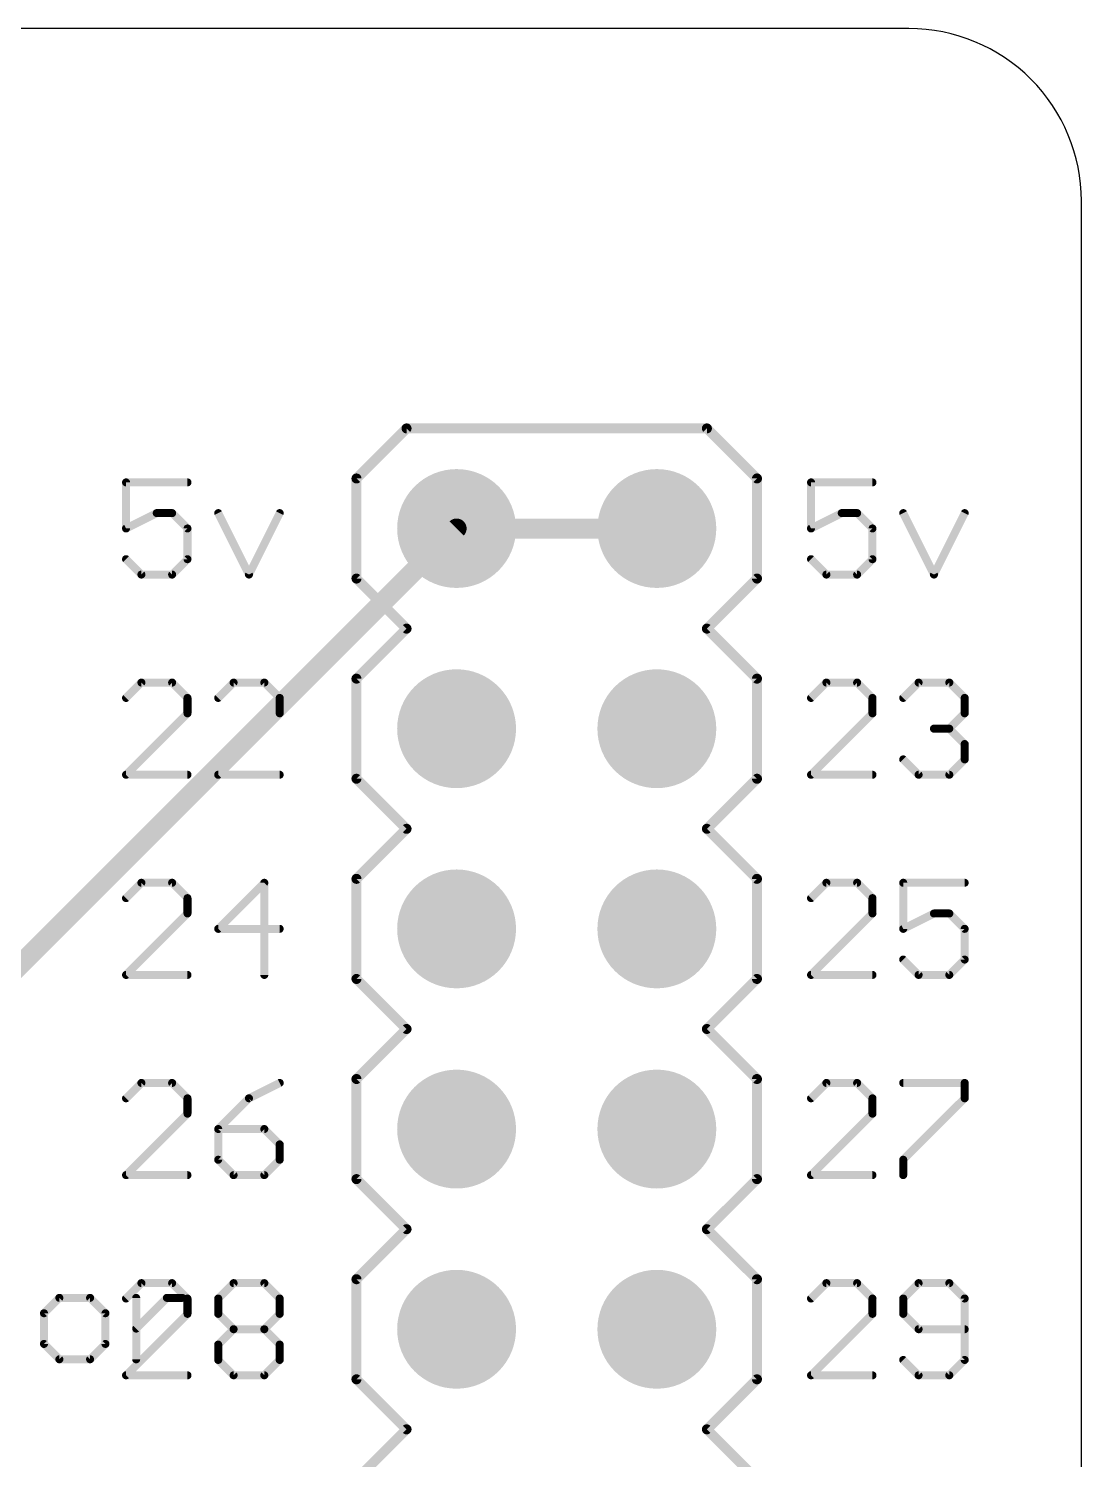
# Model space of a CAD drawing. Extents: x 0 to 99.1, y -1.2 to 60.2.
# Drawn here: x 85.76 to 99.11, y 42.04 to 60.19 of the extents above; entities that cross this region are included whole.
import ezdxf

# ---------------------------------------------------------------- set-up
doc = ezdxf.new("R2010")
doc.units = 0
for name, color, linetype in [('1', 22, 'CONTINUOUS'), ('16', 175, 'CONTINUOUS'), ('17', 82, 'CONTINUOUS'), ('20', 7, 'CONTINUOUS'), ('21', 253, 'CONTINUOUS'), ('48', 253, 'CONTINUOUS')]:
    doc.layers.add(name, color=color, linetype=linetype)

# ---------------------------------------------------------------- blocks, each defined once
blk = doc.blocks.new('RECT')
blk.add_solid([(-0.5, -0.5), (0.5, -0.5), (-0.5, 0.5), (0.5, 0.5)])
blk = doc.blocks.new('ROUNDP')
at = {"const_width": 0.5}
blk.add_lwpolyline([(0, -0.25, 1), (0, 0.25, 1), (0, -0.25)], format="xyb", dxfattribs=at)

msp = doc.modelspace()

# ---------------------------------------------------------------- linework, layer by layer
at = {"layer": '1', "const_width": 0.254}
msp.add_lwpolyline([(93.726, 53.848), (91.186, 53.848)], dxfattribs=at)
at = {"layer": '1', "const_width": 0.127}
for points in [[(91.186, 53.9115, 1), (91.186, 53.7845)], [(93.726, 53.7845, 1), (93.726, 53.9115)]]:
    msp.add_lwpolyline(points, format="xyb", dxfattribs=at)
at = {"layer": '16', "const_width": 0.254}
msp.add_lwpolyline([(79.121, 41.783), (91.186, 53.848)], dxfattribs=at)
at = {"layer": '16', "const_width": 0.127}
msp.add_lwpolyline([(91.2309, 53.8031, 1), (91.1411, 53.8929)], format="xyb", dxfattribs=at)
at = {"layer": '20'}
for p, q in [((96.9243, 60.1908), (1.3641, 60.188)), ((99.111, 2.3892), (99.111, 58.0041))]:
    msp.add_line(p, q, dxfattribs=at)
msp.add_arc((96.9243, 58.0041), 2.1867, 360, 90.0016, dxfattribs=at)
at = {"layer": '21'}
for points, const_width in [([(89.916, 54.483), (90.551, 55.118)], 0.127), ([(90.551, 55.118), (94.361, 55.118)], 0.127), ([(94.361, 55.118), (94.996, 54.483)], 0.127), ([(87.7726, 54.4332), (86.993, 54.4332)], 0.1016), ([(86.993, 54.4332), (86.993, 53.8485)], 0.1016), ([(89.916, 53.213), (89.916, 54.483)], 0.127), ([(94.996, 54.483), (94.996, 53.213)], 0.127), ([(96.4614, 54.4332), (95.6818, 54.4332)], 0.1016), ([(95.6818, 54.4332), (95.6818, 53.8485)], 0.1016), ([(86.993, 53.8485), (87.3828, 54.0434)], 0.1016), ([(87.3828, 54.0434), (87.5777, 54.0434)], 0.1016), ([(87.5777, 54.0434), (87.7726, 53.8485)], 0.1016), ([(88.1624, 54.0434), (88.5522, 53.2638)], 0.1016), ([(88.5522, 53.2638), (88.942, 54.0434)], 0.1016), ([(95.6818, 53.8485), (96.0716, 54.0434)], 0.1016), ([(96.0716, 54.0434), (96.2665, 54.0434)], 0.1016), ([(96.2665, 54.0434), (96.4614, 53.8485)], 0.1016), ([(96.8512, 54.0434), (97.241, 53.2638)], 0.1016), ([(97.241, 53.2638), (97.6308, 54.0434)], 0.1016), ([(87.7726, 53.8485), (87.7726, 53.4587)], 0.1016), ([(96.4614, 53.8485), (96.4614, 53.4587)], 0.1016), ([(87.1879, 53.2638), (86.993, 53.4587)], 0.1016), ([(87.7726, 53.4587), (87.5777, 53.2638)], 0.1016), ([(95.8767, 53.2638), (95.6818, 53.4587)], 0.1016), ([(96.4614, 53.4587), (96.2665, 53.2638)], 0.1016), ([(87.5777, 53.2638), (87.1879, 53.2638)], 0.1016), ([(89.916, 53.213), (90.551, 52.578)], 0.127), ([(94.996, 53.213), (94.361, 52.578)], 0.127), ([(96.2665, 53.2638), (95.8767, 53.2638)], 0.1016), ([(90.551, 52.578), (89.916, 51.943)], 0.127), ([(94.996, 51.943), (94.361, 52.578)], 0.127), ([(87.1879, 51.8932), (86.993, 51.6983)], 0.1016), ([(87.5777, 51.8932), (87.1879, 51.8932)], 0.1016), ([(87.7726, 51.6983), (87.5777, 51.8932)], 0.1016), ([(88.3573, 51.8932), (88.1624, 51.6983)], 0.1016), ([(88.7471, 51.8932), (88.3573, 51.8932)], 0.1016), ([(88.942, 51.6983), (88.7471, 51.8932)], 0.1016), ([(89.916, 51.943), (89.916, 50.673)], 0.127), ([(94.996, 50.673), (94.996, 51.943)], 0.127), ([(95.8767, 51.8932), (95.6818, 51.6983)], 0.1016), ([(96.2665, 51.8932), (95.8767, 51.8932)], 0.1016), ([(96.4614, 51.6983), (96.2665, 51.8932)], 0.1016), ([(96.8512, 51.6983), (97.0461, 51.8932)], 0.1016), ([(97.0461, 51.8932), (97.4359, 51.8932)], 0.1016), ([(97.4359, 51.8932), (97.6308, 51.6983)], 0.1016), ([(87.7726, 51.5034), (87.7726, 51.6983)], 0.1016), ([(88.942, 51.5034), (88.942, 51.6983)], 0.1016), ([(96.4614, 51.5034), (96.4614, 51.6983)], 0.1016), ([(97.6308, 51.6983), (97.6308, 51.5034)], 0.1016), ([(86.993, 50.7238), (87.7726, 51.5034)], 0.1016), ([(88.1624, 50.7238), (88.942, 51.5034)], 0.1016), ([(95.6818, 50.7238), (96.4614, 51.5034)], 0.1016), ([(97.6308, 51.5034), (97.4359, 51.3085)], 0.1016), ([(97.4359, 51.3085), (97.241, 51.3085)], 0.1016), ([(97.4359, 51.3085), (97.6308, 51.1136)], 0.1016), ([(97.6308, 51.1136), (97.6308, 50.9187)], 0.1016), ([(97.0461, 50.7238), (96.8512, 50.9187)], 0.1016), ([(97.6308, 50.9187), (97.4359, 50.7238)], 0.1016), ([(87.7726, 50.7238), (86.993, 50.7238)], 0.1016), ([(88.942, 50.7238), (88.1624, 50.7238)], 0.1016), ([(89.916, 50.673), (90.551, 50.038)], 0.127), ([(94.361, 50.038), (94.996, 50.673)], 0.127), ([(96.4614, 50.7238), (95.6818, 50.7238)], 0.1016), ([(97.4359, 50.7238), (97.0461, 50.7238)], 0.1016), ([(90.551, 50.038), (89.916, 49.403)], 0.127), ([(94.996, 49.403), (94.361, 50.038)], 0.127), ([(87.1879, 49.3532), (86.993, 49.1583)], 0.1016), ([(87.5777, 49.3532), (87.1879, 49.3532)], 0.1016), ([(87.7726, 49.1583), (87.5777, 49.3532)], 0.1016), ([(88.7471, 49.3532), (88.1624, 48.7685)], 0.1016), ([(88.7471, 48.1838), (88.7471, 49.3532)], 0.1016), ([(89.916, 49.403), (89.916, 48.133)], 0.127), ([(94.996, 48.133), (94.996, 49.403)], 0.127), ([(95.8767, 49.3532), (95.6818, 49.1583)], 0.1016), ([(96.2665, 49.3532), (95.8767, 49.3532)], 0.1016), ([(96.4614, 49.1583), (96.2665, 49.3532)], 0.1016), ([(97.6308, 49.3532), (96.8512, 49.3532)], 0.1016), ([(96.8512, 49.3532), (96.8512, 48.7685)], 0.1016), ([(87.7726, 48.9634), (87.7726, 49.1583)], 0.1016), ([(96.4614, 48.9634), (96.4614, 49.1583)], 0.1016), ([(86.993, 48.1838), (87.7726, 48.9634)], 0.1016), ([(95.6818, 48.1838), (96.4614, 48.9634)], 0.1016), ([(96.8512, 48.7685), (97.241, 48.9634)], 0.1016), ([(97.241, 48.9634), (97.4359, 48.9634)], 0.1016), ([(97.4359, 48.9634), (97.6308, 48.7685)], 0.1016), ([(88.1624, 48.7685), (88.942, 48.7685)], 0.1016), ([(97.6308, 48.7685), (97.6308, 48.3787)], 0.1016), ([(97.0461, 48.1838), (96.8512, 48.3787)], 0.1016), ([(97.6308, 48.3787), (97.4359, 48.1838)], 0.1016), ([(87.7726, 48.1838), (86.993, 48.1838)], 0.1016), ([(89.916, 48.133), (90.551, 47.498)], 0.127), ([(94.361, 47.498), (94.996, 48.133)], 0.127), ([(96.4614, 48.1838), (95.6818, 48.1838)], 0.1016), ([(97.4359, 48.1838), (97.0461, 48.1838)], 0.1016), ([(90.551, 47.498), (89.916, 46.863)], 0.127), ([(94.996, 46.863), (94.361, 47.498)], 0.127), ([(87.1879, 46.8132), (86.993, 46.6183)], 0.1016), ([(87.5777, 46.8132), (87.1879, 46.8132)], 0.1016), ([(87.7726, 46.6183), (87.5777, 46.8132)], 0.1016), ([(88.942, 46.8132), (88.5522, 46.6183)], 0.1016), ([(89.916, 46.863), (89.916, 45.593)], 0.127), ([(94.996, 45.593), (94.996, 46.863)], 0.127), ([(95.8767, 46.8132), (95.6818, 46.6183)], 0.1016), ([(96.2665, 46.8132), (95.8767, 46.8132)], 0.1016), ([(96.4614, 46.6183), (96.2665, 46.8132)], 0.1016), ([(96.8512, 46.8132), (97.6308, 46.8132)], 0.1016), ([(97.6308, 46.8132), (97.6308, 46.6183)], 0.1016), ([(87.7726, 46.4234), (87.7726, 46.6183)], 0.1016), ([(88.5522, 46.6183), (88.1624, 46.2285)], 0.1016), ([(96.4614, 46.4234), (96.4614, 46.6183)], 0.1016), ([(97.6308, 46.6183), (96.8512, 45.8387)], 0.1016), ([(86.993, 45.6438), (87.7726, 46.4234)], 0.1016), ([(95.6818, 45.6438), (96.4614, 46.4234)], 0.1016), ([(88.1624, 46.2285), (88.1624, 45.8387)], 0.1016), ([(88.7471, 46.2285), (88.1624, 46.2285)], 0.1016), ([(88.942, 46.0336), (88.7471, 46.2285)], 0.1016), ([(88.942, 45.8387), (88.942, 46.0336)], 0.1016), ([(88.1624, 45.8387), (88.3573, 45.6438)], 0.1016), ([(88.7471, 45.6438), (88.942, 45.8387)], 0.1016), ([(96.8512, 45.8387), (96.8512, 45.6438)], 0.1016), ([(87.7726, 45.6438), (86.993, 45.6438)], 0.1016), ([(88.3573, 45.6438), (88.7471, 45.6438)], 0.1016), ([(89.916, 45.593), (90.551, 44.958)], 0.127), ([(94.361, 44.958), (94.996, 45.593)], 0.127), ([(96.4614, 45.6438), (95.6818, 45.6438)], 0.1016), ([(89.916, 44.323), (90.551, 44.958)], 0.127), ([(94.996, 44.323), (94.361, 44.958)], 0.127), ([(87.1879, 44.2732), (86.993, 44.0783)], 0.1016), ([(87.5777, 44.2732), (87.1879, 44.2732)], 0.1016), ([(87.7726, 44.0783), (87.5777, 44.2732)], 0.1016), ([(88.1624, 44.0783), (88.3573, 44.2732)], 0.1016), ([(88.3573, 44.2732), (88.7471, 44.2732)], 0.1016), ([(88.7471, 44.2732), (88.942, 44.0783)], 0.1016), ([(89.916, 43.053), (89.916, 44.323)], 0.127), ([(94.996, 44.323), (94.996, 43.053)], 0.127), ([(95.8767, 44.2732), (95.6818, 44.0783)], 0.1016), ([(96.2665, 44.2732), (95.8767, 44.2732)], 0.1016), ([(96.4614, 44.0783), (96.2665, 44.2732)], 0.1016), ([(97.0461, 44.2732), (96.8512, 44.0783)], 0.1016), ([(97.4359, 44.2732), (97.0461, 44.2732)], 0.1016), ([(97.6308, 44.0783), (97.4359, 44.2732)], 0.1016), ([(87.7726, 43.8834), (87.7726, 44.0783)], 0.1016), ([(88.1624, 43.8834), (88.1624, 44.0783)], 0.1016), ([(88.942, 44.0783), (88.942, 43.8834)], 0.1016), ([(96.4614, 43.8834), (96.4614, 44.0783)], 0.1016), ([(96.8512, 44.0783), (96.8512, 43.8834)], 0.1016), ([(97.6308, 43.2987), (97.6308, 44.0783)], 0.1016), ([(86.993, 43.1038), (87.7726, 43.8834)], 0.1016), ([(88.3573, 43.6885), (88.1624, 43.8834)], 0.1016), ([(88.942, 43.8834), (88.7471, 43.6885)], 0.1016), ([(95.6818, 43.1038), (96.4614, 43.8834)], 0.1016), ([(96.8512, 43.8834), (97.0461, 43.6885)], 0.1016), ([(88.1624, 43.4936), (88.3573, 43.6885)], 0.1016), ([(88.3573, 43.6885), (88.7471, 43.6885)], 0.1016), ([(88.7471, 43.6885), (88.942, 43.4936)], 0.1016), ([(97.0461, 43.6885), (97.6308, 43.6885)], 0.1016), ([(88.1624, 43.2987), (88.1624, 43.4936)], 0.1016), ([(88.942, 43.4936), (88.942, 43.2987)], 0.1016), ([(88.3573, 43.1038), (88.1624, 43.2987)], 0.1016), ([(88.942, 43.2987), (88.7471, 43.1038)], 0.1016), ([(96.8512, 43.2987), (97.0461, 43.1038)], 0.1016), ([(97.4359, 43.1038), (97.6308, 43.2987)], 0.1016), ([(87.7726, 43.1038), (86.993, 43.1038)], 0.1016), ([(88.7471, 43.1038), (88.3573, 43.1038)], 0.1016), ([(90.551, 42.418), (89.916, 43.053)], 0.127), ([(94.996, 43.053), (94.361, 42.418)], 0.127), ([(96.4614, 43.1038), (95.6818, 43.1038)], 0.1016), ([(97.0461, 43.1038), (97.4359, 43.1038)], 0.1016), ([(89.916, 41.783), (90.551, 42.418)], 0.127), ([(94.996, 41.783), (94.361, 42.418)], 0.127)]:
    msp.add_lwpolyline(points, dxfattribs=dict(at, const_width=const_width))
for points, const_width in [([(90.551, 55.1498, 1), (90.551, 55.0862)], 0.0635), ([(90.5735, 55.0955, 1), (90.5285, 55.1405)], 0.0635), ([(94.3835, 55.1405, 1), (94.3385, 55.0955)], 0.0635), ([(94.361, 55.0862, 1), (94.361, 55.1498)], 0.0635), ([(86.993, 54.4586, 1), (86.993, 54.4078)], 0.0508), ([(87.0184, 54.4332, 1), (86.9676, 54.4332)], 0.0508), ([(87.7726, 54.4078, 1), (87.7726, 54.4586)], 0.0508), ([(89.8935, 54.5055, 1), (89.9385, 54.4605)], 0.0635), ([(89.9478, 54.483, 1), (89.8843, 54.483)], 0.0635), ([(95.0278, 54.483, 1), (94.9643, 54.483)], 0.0635), ([(94.9735, 54.4605, 1), (95.0185, 54.5055)], 0.0635), ([(95.6818, 54.4586, 1), (95.6818, 54.4078)], 0.0508), ([(95.7072, 54.4332, 1), (95.6564, 54.4332)], 0.0508), ([(96.4614, 54.4078, 1), (96.4614, 54.4586)], 0.0508), ([(87.3828, 54.0688, 1), (87.3828, 54.018)], 0.0508), ([(87.3942, 54.0207, 1), (87.3714, 54.0661)], 0.0508), ([(87.5957, 54.0614, 1), (87.5597, 54.0254)], 0.0508), ([(87.5777, 54.018, 1), (87.5777, 54.0688)], 0.0508), ([(88.1851, 54.0548, 1), (88.1397, 54.032)], 0.0508), ([(88.9647, 54.032, 1), (88.9193, 54.0548)], 0.0508), ([(96.0716, 54.0688, 1), (96.0716, 54.018)], 0.0508), ([(96.083, 54.0207, 1), (96.0602, 54.0661)], 0.0508), ([(96.2845, 54.0614, 1), (96.2485, 54.0254)], 0.0508), ([(96.2665, 54.018, 1), (96.2665, 54.0688)], 0.0508), ([(96.8739, 54.0548, 1), (96.8285, 54.032)], 0.0508), ([(97.6535, 54.032, 1), (97.6081, 54.0548)], 0.0508), ([(86.9816, 53.8712, 1), (87.0044, 53.8258)], 0.0508), ([(86.9676, 53.8485, 1), (87.0184, 53.8485)], 0.0508), ([(87.798, 53.8485, 1), (87.7472, 53.8485)], 0.0508), ([(87.7546, 53.8305, 1), (87.7906, 53.8665)], 0.0508), ([(95.6704, 53.8712, 1), (95.6932, 53.8258)], 0.0508), ([(95.6564, 53.8485, 1), (95.7072, 53.8485)], 0.0508), ([(96.4868, 53.8485, 1), (96.436, 53.8485)], 0.0508), ([(96.4434, 53.8305, 1), (96.4794, 53.8665)], 0.0508), ([(87.011, 53.4767, 1), (86.975, 53.4407)], 0.0508), ([(87.7472, 53.4587, 1), (87.798, 53.4587)], 0.0508), ([(87.7906, 53.4407, 1), (87.7546, 53.4767)], 0.0508), ([(95.6998, 53.4767, 1), (95.6638, 53.4407)], 0.0508), ([(96.436, 53.4587, 1), (96.4868, 53.4587)], 0.0508), ([(96.4794, 53.4407, 1), (96.4434, 53.4767)], 0.0508), ([(87.1879, 53.2892, 1), (87.1879, 53.2384)], 0.0508), ([(87.1699, 53.2458, 1), (87.2059, 53.2818)], 0.0508), ([(87.5597, 53.2818, 1), (87.5957, 53.2458)], 0.0508), ([(87.5777, 53.2384, 1), (87.5777, 53.2892)], 0.0508), ([(88.5295, 53.2752, 1), (88.5749, 53.2524)], 0.0508), ([(88.5295, 53.2524, 1), (88.5749, 53.2752)], 0.0508), ([(89.9385, 53.2355, 1), (89.8935, 53.1905)], 0.0635), ([(89.8843, 53.213, 1), (89.9478, 53.213)], 0.0635), ([(94.9643, 53.213, 1), (95.0278, 53.213)], 0.0635), ([(95.0185, 53.1905, 1), (94.9735, 53.2355)], 0.0635), ([(95.8767, 53.2892, 1), (95.8767, 53.2384)], 0.0508), ([(95.8587, 53.2458, 1), (95.8947, 53.2818)], 0.0508), ([(96.2485, 53.2818, 1), (96.2845, 53.2458)], 0.0508), ([(96.2665, 53.2384, 1), (96.2665, 53.2892)], 0.0508), ([(97.2183, 53.2752, 1), (97.2637, 53.2524)], 0.0508), ([(97.2183, 53.2524, 1), (97.2637, 53.2752)], 0.0508), ([(90.5735, 52.5555, 1), (90.5285, 52.6005)], 0.0635), ([(90.5285, 52.5555, 1), (90.5735, 52.6005)], 0.0635), ([(94.3835, 52.6005, 1), (94.3385, 52.5555)], 0.0635), ([(94.3385, 52.6005, 1), (94.3835, 52.5555)], 0.0635), ([(87.1879, 51.9186, 1), (87.1879, 51.8678)], 0.0508), ([(87.2059, 51.8752, 1), (87.1699, 51.9112)], 0.0508), ([(87.5957, 51.9112, 1), (87.5597, 51.8752)], 0.0508), ([(87.5777, 51.8678, 1), (87.5777, 51.9186)], 0.0508), ([(88.3573, 51.9186, 1), (88.3573, 51.8678)], 0.0508), ([(88.3753, 51.8752, 1), (88.3393, 51.9112)], 0.0508), ([(88.7651, 51.9112, 1), (88.7291, 51.8752)], 0.0508), ([(88.7471, 51.8678, 1), (88.7471, 51.9186)], 0.0508), ([(89.8935, 51.9655, 1), (89.9385, 51.9205)], 0.0635), ([(89.9478, 51.943, 1), (89.8843, 51.943)], 0.0635), ([(95.0278, 51.943, 1), (94.9643, 51.943)], 0.0635), ([(94.9735, 51.9205, 1), (95.0185, 51.9655)], 0.0635), ([(95.8767, 51.9186, 1), (95.8767, 51.8678)], 0.0508), ([(95.8947, 51.8752, 1), (95.8587, 51.9112)], 0.0508), ([(96.2845, 51.9112, 1), (96.2485, 51.8752)], 0.0508), ([(96.2665, 51.8678, 1), (96.2665, 51.9186)], 0.0508), ([(97.0461, 51.9186, 1), (97.0461, 51.8678)], 0.0508), ([(97.0641, 51.8752, 1), (97.0281, 51.9112)], 0.0508), ([(97.4539, 51.9112, 1), (97.4179, 51.8752)], 0.0508), ([(97.4359, 51.8678, 1), (97.4359, 51.9186)], 0.0508), ([(86.975, 51.7163, 1), (87.011, 51.6803)], 0.0508), ([(87.798, 51.6983, 1), (87.7472, 51.6983)], 0.0508), ([(87.7546, 51.6803, 1), (87.7906, 51.7163)], 0.0508), ([(88.1444, 51.7163, 1), (88.1804, 51.6803)], 0.0508), ([(88.9674, 51.6983, 1), (88.9166, 51.6983)], 0.0508), ([(88.924, 51.6803, 1), (88.96, 51.7163)], 0.0508), ([(95.6638, 51.7163, 1), (95.6998, 51.6803)], 0.0508), ([(96.4868, 51.6983, 1), (96.436, 51.6983)], 0.0508), ([(96.4434, 51.6803, 1), (96.4794, 51.7163)], 0.0508), ([(96.8332, 51.7163, 1), (96.8692, 51.6803)], 0.0508), ([(97.6562, 51.6983, 1), (97.6054, 51.6983)], 0.0508), ([(97.6128, 51.6803, 1), (97.6488, 51.7163)], 0.0508), ([(87.7472, 51.5034, 1), (87.798, 51.5034)], 0.0508), ([(87.7906, 51.4854, 1), (87.7546, 51.5214)], 0.0508), ([(88.9166, 51.5034, 1), (88.9674, 51.5034)], 0.0508), ([(88.96, 51.4854, 1), (88.924, 51.5214)], 0.0508), ([(96.436, 51.5034, 1), (96.4868, 51.5034)], 0.0508), ([(96.4794, 51.4854, 1), (96.4434, 51.5214)], 0.0508), ([(97.6054, 51.5034, 1), (97.6562, 51.5034)], 0.0508), ([(97.6488, 51.4854, 1), (97.6128, 51.5214)], 0.0508), ([(97.241, 51.3339, 1), (97.241, 51.2831)], 0.0508), ([(97.4539, 51.3265, 1), (97.4179, 51.2905)], 0.0508), ([(97.4179, 51.3265, 1), (97.4539, 51.2905)], 0.0508), ([(97.4359, 51.2831, 1), (97.4359, 51.3339)], 0.0508), ([(97.6562, 51.1136, 1), (97.6054, 51.1136)], 0.0508), ([(97.6128, 51.0956, 1), (97.6488, 51.1316)], 0.0508), ([(96.8692, 50.9367, 1), (96.8332, 50.9007)], 0.0508), ([(97.6054, 50.9187, 1), (97.6562, 50.9187)], 0.0508), ([(97.6488, 50.9007, 1), (97.6128, 50.9367)], 0.0508), ([(86.975, 50.7418, 1), (87.011, 50.7058)], 0.0508), ([(86.993, 50.7492, 1), (86.993, 50.6984)], 0.0508), ([(87.7726, 50.6984, 1), (87.7726, 50.7492)], 0.0508), ([(88.1444, 50.7418, 1), (88.1804, 50.7058)], 0.0508), ([(88.1624, 50.7492, 1), (88.1624, 50.6984)], 0.0508), ([(88.942, 50.6984, 1), (88.942, 50.7492)], 0.0508), ([(89.9385, 50.6955, 1), (89.8935, 50.6505)], 0.0635), ([(89.8843, 50.673, 1), (89.9478, 50.673)], 0.0635), ([(94.9643, 50.673, 1), (95.0278, 50.673)], 0.0635), ([(95.0185, 50.6505, 1), (94.9735, 50.6955)], 0.0635), ([(95.6638, 50.7418, 1), (95.6998, 50.7058)], 0.0508), ([(95.6818, 50.7492, 1), (95.6818, 50.6984)], 0.0508), ([(96.4614, 50.6984, 1), (96.4614, 50.7492)], 0.0508), ([(97.0461, 50.7492, 1), (97.0461, 50.6984)], 0.0508), ([(97.0281, 50.7058, 1), (97.0641, 50.7418)], 0.0508), ([(97.4179, 50.7418, 1), (97.4539, 50.7058)], 0.0508), ([(97.4359, 50.6984, 1), (97.4359, 50.7492)], 0.0508), ([(90.5735, 50.0155, 1), (90.5285, 50.0605)], 0.0635), ([(90.5285, 50.0155, 1), (90.5735, 50.0605)], 0.0635), ([(94.3835, 50.0605, 1), (94.3385, 50.0155)], 0.0635), ([(94.3385, 50.0605, 1), (94.3835, 50.0155)], 0.0635), ([(87.1879, 49.3786, 1), (87.1879, 49.3278)], 0.0508), ([(87.2059, 49.3352, 1), (87.1699, 49.3712)], 0.0508), ([(87.5957, 49.3712, 1), (87.5597, 49.3352)], 0.0508), ([(87.5777, 49.3278, 1), (87.5777, 49.3786)], 0.0508), ([(88.7725, 49.3532, 1), (88.7217, 49.3532)], 0.0508), ([(88.7651, 49.3352, 1), (88.7291, 49.3712)], 0.0508), ([(89.8935, 49.4255, 1), (89.9385, 49.3805)], 0.0635), ([(89.9478, 49.403, 1), (89.8843, 49.403)], 0.0635), ([(95.0278, 49.403, 1), (94.9643, 49.403)], 0.0635), ([(94.9735, 49.3805, 1), (95.0185, 49.4255)], 0.0635), ([(95.8767, 49.3786, 1), (95.8767, 49.3278)], 0.0508), ([(95.8947, 49.3352, 1), (95.8587, 49.3712)], 0.0508), ([(96.2845, 49.3712, 1), (96.2485, 49.3352)], 0.0508), ([(96.2665, 49.3278, 1), (96.2665, 49.3786)], 0.0508), ([(96.8512, 49.3786, 1), (96.8512, 49.3278)], 0.0508), ([(96.8766, 49.3532, 1), (96.8258, 49.3532)], 0.0508), ([(97.6308, 49.3278, 1), (97.6308, 49.3786)], 0.0508), ([(86.975, 49.1763, 1), (87.011, 49.1403)], 0.0508), ([(87.798, 49.1583, 1), (87.7472, 49.1583)], 0.0508), ([(87.7546, 49.1403, 1), (87.7906, 49.1763)], 0.0508), ([(95.6638, 49.1763, 1), (95.6998, 49.1403)], 0.0508), ([(96.4868, 49.1583, 1), (96.436, 49.1583)], 0.0508), ([(96.4434, 49.1403, 1), (96.4794, 49.1763)], 0.0508), ([(87.7472, 48.9634, 1), (87.798, 48.9634)], 0.0508), ([(87.7906, 48.9454, 1), (87.7546, 48.9814)], 0.0508), ([(96.436, 48.9634, 1), (96.4868, 48.9634)], 0.0508), ([(96.4794, 48.9454, 1), (96.4434, 48.9814)], 0.0508), ([(97.241, 48.9888, 1), (97.241, 48.938)], 0.0508), ([(97.2524, 48.9407, 1), (97.2296, 48.9861)], 0.0508), ([(97.4539, 48.9814, 1), (97.4179, 48.9454)], 0.0508), ([(97.4359, 48.938, 1), (97.4359, 48.9888)], 0.0508), ([(88.1444, 48.7865, 1), (88.1804, 48.7505)], 0.0508), ([(88.1624, 48.7939, 1), (88.1624, 48.7431)], 0.0508), ([(88.942, 48.7431, 1), (88.942, 48.7939)], 0.0508), ([(96.8398, 48.7912, 1), (96.8626, 48.7458)], 0.0508), ([(96.8258, 48.7685, 1), (96.8766, 48.7685)], 0.0508), ([(97.6562, 48.7685, 1), (97.6054, 48.7685)], 0.0508), ([(97.6128, 48.7505, 1), (97.6488, 48.7865)], 0.0508), ([(96.8692, 48.3967, 1), (96.8332, 48.3607)], 0.0508), ([(97.6054, 48.3787, 1), (97.6562, 48.3787)], 0.0508), ([(97.6488, 48.3607, 1), (97.6128, 48.3967)], 0.0508), ([(86.975, 48.2018, 1), (87.011, 48.1658)], 0.0508), ([(86.993, 48.2092, 1), (86.993, 48.1584)], 0.0508), ([(87.7726, 48.1584, 1), (87.7726, 48.2092)], 0.0508), ([(88.7217, 48.1838, 1), (88.7725, 48.1838)], 0.0508), ([(89.9385, 48.1555, 1), (89.8935, 48.1105)], 0.0635), ([(89.8843, 48.133, 1), (89.9478, 48.133)], 0.0635), ([(94.9643, 48.133, 1), (95.0278, 48.133)], 0.0635), ([(95.0185, 48.1105, 1), (94.9735, 48.1555)], 0.0635), ([(95.6638, 48.2018, 1), (95.6998, 48.1658)], 0.0508), ([(95.6818, 48.2092, 1), (95.6818, 48.1584)], 0.0508), ([(96.4614, 48.1584, 1), (96.4614, 48.2092)], 0.0508), ([(97.0461, 48.2092, 1), (97.0461, 48.1584)], 0.0508), ([(97.0281, 48.1658, 1), (97.0641, 48.2018)], 0.0508), ([(97.4179, 48.2018, 1), (97.4539, 48.1658)], 0.0508), ([(97.4359, 48.1584, 1), (97.4359, 48.2092)], 0.0508), ([(90.5735, 47.4755, 1), (90.5285, 47.5205)], 0.0635), ([(90.5285, 47.4755, 1), (90.5735, 47.5205)], 0.0635), ([(94.3835, 47.5205, 1), (94.3385, 47.4755)], 0.0635), ([(94.3385, 47.5205, 1), (94.3835, 47.4755)], 0.0635), ([(87.1879, 46.8386, 1), (87.1879, 46.7878)], 0.0508), ([(87.2059, 46.7952, 1), (87.1699, 46.8312)], 0.0508), ([(87.5957, 46.8312, 1), (87.5597, 46.7952)], 0.0508), ([(87.5777, 46.7878, 1), (87.5777, 46.8386)], 0.0508), ([(88.9534, 46.7905, 1), (88.9306, 46.8359)], 0.0508), ([(89.8935, 46.8855, 1), (89.9385, 46.8405)], 0.0635), ([(89.9478, 46.863, 1), (89.8843, 46.863)], 0.0635), ([(95.0278, 46.863, 1), (94.9643, 46.863)], 0.0635), ([(94.9735, 46.8405, 1), (95.0185, 46.8855)], 0.0635), ([(95.8767, 46.8386, 1), (95.8767, 46.7878)], 0.0508), ([(95.8947, 46.7952, 1), (95.8587, 46.8312)], 0.0508), ([(96.2845, 46.8312, 1), (96.2485, 46.7952)], 0.0508), ([(96.2665, 46.7878, 1), (96.2665, 46.8386)], 0.0508), ([(96.8512, 46.8386, 1), (96.8512, 46.7878)], 0.0508), ([(97.6562, 46.8132, 1), (97.6054, 46.8132)], 0.0508), ([(97.6308, 46.7878, 1), (97.6308, 46.8386)], 0.0508), ([(86.975, 46.6363, 1), (87.011, 46.6003)], 0.0508), ([(87.798, 46.6183, 1), (87.7472, 46.6183)], 0.0508), ([(87.7546, 46.6003, 1), (87.7906, 46.6363)], 0.0508), ([(88.5408, 46.641, 1), (88.5636, 46.5956)], 0.0508), ([(88.5702, 46.6003, 1), (88.5342, 46.6363)], 0.0508), ([(95.6638, 46.6363, 1), (95.6998, 46.6003)], 0.0508), ([(96.4868, 46.6183, 1), (96.436, 46.6183)], 0.0508), ([(96.4434, 46.6003, 1), (96.4794, 46.6363)], 0.0508), ([(97.6488, 46.6003, 1), (97.6128, 46.6363)], 0.0508), ([(87.7906, 46.4054, 1), (87.7546, 46.4414)], 0.0508), ([(96.4794, 46.4054, 1), (96.4434, 46.4414)], 0.0508), ([(97.6054, 46.6183, 1), (97.6562, 46.6183)], 0.0508), ([(87.7472, 46.4234, 1), (87.798, 46.4234)], 0.0508), ([(96.436, 46.4234, 1), (96.4868, 46.4234)], 0.0508), ([(88.1444, 46.2465, 1), (88.1804, 46.2105)], 0.0508), ([(88.1878, 46.2285, 1), (88.137, 46.2285)], 0.0508), ([(88.1624, 46.2539, 1), (88.1624, 46.2031)], 0.0508), ([(88.7651, 46.2465, 1), (88.7291, 46.2105)], 0.0508), ([(88.7471, 46.2031, 1), (88.7471, 46.2539)], 0.0508), ([(88.9674, 46.0336, 1), (88.9166, 46.0336)], 0.0508), ([(88.924, 46.0156, 1), (88.96, 46.0516)], 0.0508), ([(88.1804, 45.8567, 1), (88.1444, 45.8207)], 0.0508), ([(88.137, 45.8387, 1), (88.1878, 45.8387)], 0.0508), ([(88.9166, 45.8387, 1), (88.9674, 45.8387)], 0.0508), ([(88.96, 45.8207, 1), (88.924, 45.8567)], 0.0508), ([(96.8332, 45.8567, 1), (96.8692, 45.8207)], 0.0508), ([(96.8766, 45.8387, 1), (96.8258, 45.8387)], 0.0508), ([(86.975, 45.6618, 1), (87.011, 45.6258)], 0.0508), ([(86.993, 45.6692, 1), (86.993, 45.6184)], 0.0508), ([(87.7726, 45.6184, 1), (87.7726, 45.6692)], 0.0508), ([(88.3573, 45.6692, 1), (88.3573, 45.6184)], 0.0508), ([(88.3393, 45.6258, 1), (88.3753, 45.6618)], 0.0508), ([(88.7291, 45.6618, 1), (88.7651, 45.6258)], 0.0508), ([(88.7471, 45.6184, 1), (88.7471, 45.6692)], 0.0508), ([(89.9385, 45.6155, 1), (89.8935, 45.5705)], 0.0635), ([(89.8843, 45.593, 1), (89.9478, 45.593)], 0.0635), ([(94.9643, 45.593, 1), (95.0278, 45.593)], 0.0635), ([(95.0185, 45.5705, 1), (94.9735, 45.6155)], 0.0635), ([(95.6638, 45.6618, 1), (95.6998, 45.6258)], 0.0508), ([(95.6818, 45.6692, 1), (95.6818, 45.6184)], 0.0508), ([(96.4614, 45.6184, 1), (96.4614, 45.6692)], 0.0508), ([(96.8258, 45.6438, 1), (96.8766, 45.6438)], 0.0508), ([(90.5735, 44.9355, 1), (90.5285, 44.9805)], 0.0635), ([(94.3835, 44.9805, 1), (94.3385, 44.9355)], 0.0635), ([(90.5285, 44.9355, 1), (90.5735, 44.9805)], 0.0635), ([(94.3385, 44.9805, 1), (94.3835, 44.9355)], 0.0635), ([(87.1879, 44.2986, 1), (87.1879, 44.2478)], 0.0508), ([(87.2059, 44.2552, 1), (87.1699, 44.2912)], 0.0508), ([(87.5957, 44.2912, 1), (87.5597, 44.2552)], 0.0508), ([(87.5777, 44.2478, 1), (87.5777, 44.2986)], 0.0508), ([(88.3573, 44.2986, 1), (88.3573, 44.2478)], 0.0508), ([(88.3753, 44.2552, 1), (88.3393, 44.2912)], 0.0508), ([(88.7651, 44.2912, 1), (88.7291, 44.2552)], 0.0508), ([(88.7471, 44.2478, 1), (88.7471, 44.2986)], 0.0508), ([(89.8935, 44.3455, 1), (89.9385, 44.3005)], 0.0635), ([(89.9478, 44.323, 1), (89.8843, 44.323)], 0.0635), ([(95.0278, 44.323, 1), (94.9643, 44.323)], 0.0635), ([(94.9735, 44.3005, 1), (95.0185, 44.3455)], 0.0635), ([(95.8767, 44.2986, 1), (95.8767, 44.2478)], 0.0508), ([(95.8947, 44.2552, 1), (95.8587, 44.2912)], 0.0508), ([(96.2845, 44.2912, 1), (96.2485, 44.2552)], 0.0508), ([(96.2665, 44.2478, 1), (96.2665, 44.2986)], 0.0508), ([(97.0461, 44.2986, 1), (97.0461, 44.2478)], 0.0508), ([(97.0641, 44.2552, 1), (97.0281, 44.2912)], 0.0508), ([(97.4539, 44.2912, 1), (97.4179, 44.2552)], 0.0508), ([(97.4359, 44.2478, 1), (97.4359, 44.2986)], 0.0508), ([(86.975, 44.0963, 1), (87.011, 44.0603)], 0.0508), ([(87.798, 44.0783, 1), (87.7472, 44.0783)], 0.0508), ([(87.7546, 44.0603, 1), (87.7906, 44.0963)], 0.0508), ([(88.1444, 44.0963, 1), (88.1804, 44.0603)], 0.0508), ([(88.1878, 44.0783, 1), (88.137, 44.0783)], 0.0508), ([(88.9674, 44.0783, 1), (88.9166, 44.0783)], 0.0508), ([(88.924, 44.0603, 1), (88.96, 44.0963)], 0.0508), ([(95.6638, 44.0963, 1), (95.6998, 44.0603)], 0.0508), ([(96.4868, 44.0783, 1), (96.436, 44.0783)], 0.0508), ([(96.4434, 44.0603, 1), (96.4794, 44.0963)], 0.0508), ([(96.8332, 44.0963, 1), (96.8692, 44.0603)], 0.0508), ([(96.8766, 44.0783, 1), (96.8258, 44.0783)], 0.0508), ([(97.6562, 44.0783, 1), (97.6054, 44.0783)], 0.0508), ([(97.6128, 44.0603, 1), (97.6488, 44.0963)], 0.0508), ([(87.7906, 43.8654, 1), (87.7546, 43.9014)], 0.0508), ([(88.1804, 43.9014, 1), (88.1444, 43.8654)], 0.0508), ([(88.96, 43.8654, 1), (88.924, 43.9014)], 0.0508), ([(96.4794, 43.8654, 1), (96.4434, 43.9014)], 0.0508), ([(96.8692, 43.9014, 1), (96.8332, 43.8654)], 0.0508), ([(87.7472, 43.8834, 1), (87.798, 43.8834)], 0.0508), ([(88.137, 43.8834, 1), (88.1878, 43.8834)], 0.0508), ([(88.9166, 43.8834, 1), (88.9674, 43.8834)], 0.0508), ([(96.436, 43.8834, 1), (96.4868, 43.8834)], 0.0508), ([(96.8258, 43.8834, 1), (96.8766, 43.8834)], 0.0508), ([(88.3573, 43.7139, 1), (88.3573, 43.6631)], 0.0508), ([(88.3753, 43.6705, 1), (88.3393, 43.7065)], 0.0508), ([(88.3393, 43.6705, 1), (88.3753, 43.7065)], 0.0508), ([(88.7651, 43.7065, 1), (88.7291, 43.6705)], 0.0508), ([(88.7291, 43.7065, 1), (88.7651, 43.6705)], 0.0508), ([(88.7471, 43.6631, 1), (88.7471, 43.7139)], 0.0508), ([(97.0461, 43.7139, 1), (97.0461, 43.6631)], 0.0508), ([(97.0281, 43.6705, 1), (97.0641, 43.7065)], 0.0508), ([(97.6308, 43.6631, 1), (97.6308, 43.7139)], 0.0508), ([(88.1444, 43.5116, 1), (88.1804, 43.4756)], 0.0508), ([(88.1878, 43.4936, 1), (88.137, 43.4936)], 0.0508), ([(88.9674, 43.4936, 1), (88.9166, 43.4936)], 0.0508), ([(88.924, 43.4756, 1), (88.96, 43.5116)], 0.0508), ([(88.1804, 43.3167, 1), (88.1444, 43.2807)], 0.0508), ([(88.137, 43.2987, 1), (88.1878, 43.2987)], 0.0508), ([(88.9166, 43.2987, 1), (88.9674, 43.2987)], 0.0508), ([(88.96, 43.2807, 1), (88.924, 43.3167)], 0.0508), ([(96.8692, 43.3167, 1), (96.8332, 43.2807)], 0.0508), ([(97.6054, 43.2987, 1), (97.6562, 43.2987)], 0.0508), ([(97.6488, 43.2807, 1), (97.6128, 43.3167)], 0.0508), ([(86.975, 43.1218, 1), (87.011, 43.0858)], 0.0508), ([(86.993, 43.1292, 1), (86.993, 43.0784)], 0.0508), ([(87.7726, 43.0784, 1), (87.7726, 43.1292)], 0.0508), ([(88.3573, 43.1292, 1), (88.3573, 43.0784)], 0.0508), ([(88.3393, 43.0858, 1), (88.3753, 43.1218)], 0.0508), ([(88.7291, 43.1218, 1), (88.7651, 43.0858)], 0.0508), ([(88.7471, 43.0784, 1), (88.7471, 43.1292)], 0.0508), ([(89.9385, 43.0755, 1), (89.8935, 43.0305)], 0.0635), ([(89.8843, 43.053, 1), (89.9478, 43.053)], 0.0635), ([(94.9643, 43.053, 1), (95.0278, 43.053)], 0.0635), ([(95.0185, 43.0305, 1), (94.9735, 43.0755)], 0.0635), ([(95.6638, 43.1218, 1), (95.6998, 43.0858)], 0.0508), ([(95.6818, 43.1292, 1), (95.6818, 43.0784)], 0.0508), ([(96.4614, 43.0784, 1), (96.4614, 43.1292)], 0.0508), ([(97.0461, 43.1292, 1), (97.0461, 43.0784)], 0.0508), ([(97.0281, 43.0858, 1), (97.0641, 43.1218)], 0.0508), ([(97.4179, 43.1218, 1), (97.4539, 43.0858)], 0.0508), ([(97.4359, 43.0784, 1), (97.4359, 43.1292)], 0.0508), ([(90.5735, 42.3955, 1), (90.5285, 42.4405)], 0.0635), ([(94.3835, 42.4405, 1), (94.3385, 42.3955)], 0.0635), ([(90.5285, 42.3955, 1), (90.5735, 42.4405)], 0.0635), ([(94.3385, 42.4405, 1), (94.3835, 42.3955)], 0.0635)]:
    msp.add_lwpolyline(points, format="xyb", dxfattribs=dict(at, const_width=const_width))
at = {"layer": '48', "const_width": 0.1016}
for points in [[(86.1472, 44.0864), (85.9523, 43.8915)], [(86.537, 44.0864), (86.1472, 44.0864)], [(86.7319, 43.8915), (86.537, 44.0864)], [(87.1217, 43.3068), (87.1217, 44.0864)], [(87.1217, 43.6966), (87.5114, 44.0864)], [(87.5114, 44.0864), (87.7063, 44.0864)], [(85.9523, 43.8915), (85.9523, 43.5017)], [(86.7319, 43.5017), (86.7319, 43.8915)], [(85.9523, 43.5017), (86.1472, 43.3068)], [(86.537, 43.3068), (86.7319, 43.5017)], [(86.1472, 43.3068), (86.537, 43.3068)]]:
    msp.add_lwpolyline(points, dxfattribs=at)
at = {"layer": '48', "const_width": 0.0508}
for points in [[(86.1472, 44.1118, 1), (86.1472, 44.061)], [(86.1651, 44.0684, 1), (86.1292, 44.1044)], [(86.5549, 44.1044, 1), (86.519, 44.0684)], [(86.537, 44.061, 1), (86.537, 44.1118)], [(87.1471, 44.0864, 1), (87.0962, 44.0864)], [(87.5114, 44.1118, 1), (87.5114, 44.061)], [(87.5294, 44.0684, 1), (87.4935, 44.1044)], [(87.7063, 44.061, 1), (87.7063, 44.1118)], [(85.9343, 43.9095, 1), (85.9702, 43.8735)], [(85.9777, 43.8915, 1), (85.9269, 43.8915)], [(86.7573, 43.8915, 1), (86.7065, 43.8915)], [(86.7139, 43.8735, 1), (86.7498, 43.9095)], [(87.1037, 43.7146, 1), (87.1396, 43.6786)], [(85.9702, 43.5197, 1), (85.9343, 43.4837)], [(85.9269, 43.5017, 1), (85.9777, 43.5017)], [(86.7065, 43.5017, 1), (86.7573, 43.5017)], [(86.7498, 43.4837, 1), (86.7139, 43.5197)], [(86.1472, 43.3322, 1), (86.1472, 43.2814)], [(86.1292, 43.2888, 1), (86.1651, 43.3248)], [(86.519, 43.3248, 1), (86.5549, 43.2888)], [(86.537, 43.2814, 1), (86.537, 43.3322)], [(87.0962, 43.3068, 1), (87.1471, 43.3068)]]:
    msp.add_lwpolyline(points, format="xyb", dxfattribs=at)

# ---------------------------------------------------------------- block references
at = {"layer": '17', "xscale": 1.508, "yscale": 1.508, "rotation": 180}
for p in [(91.186, 53.848), (91.186, 53.848), (93.726, 53.848), (93.726, 53.848)]:
    msp.add_blockref('ROUNDP', p, dxfattribs=at)
at = {"layer": '17', "xscale": 1.508, "yscale": 1.508}
for p in [(91.186, 51.308), (91.186, 51.308), (93.726, 51.308), (93.726, 51.308), (91.186, 48.768), (91.186, 48.768), (93.726, 48.768), (93.726, 48.768), (91.186, 46.228), (91.186, 46.228), (93.726, 46.228), (93.726, 46.228), (91.186, 43.688), (91.186, 43.688), (93.726, 43.688), (93.726, 43.688)]:
    msp.add_blockref('ROUNDP', p, dxfattribs=at)
at = {"layer": '21', "xscale": 0.508, "yscale": 0.508}
for p in [(91.186, 53.848), (93.726, 53.848), (91.186, 51.308), (93.726, 51.308), (91.186, 48.768), (93.726, 48.768), (91.186, 46.228), (93.726, 46.228), (91.186, 43.688), (93.726, 43.688)]:
    msp.add_blockref('RECT', p, dxfattribs=at)

doc.saveas('drawing.dxf')
